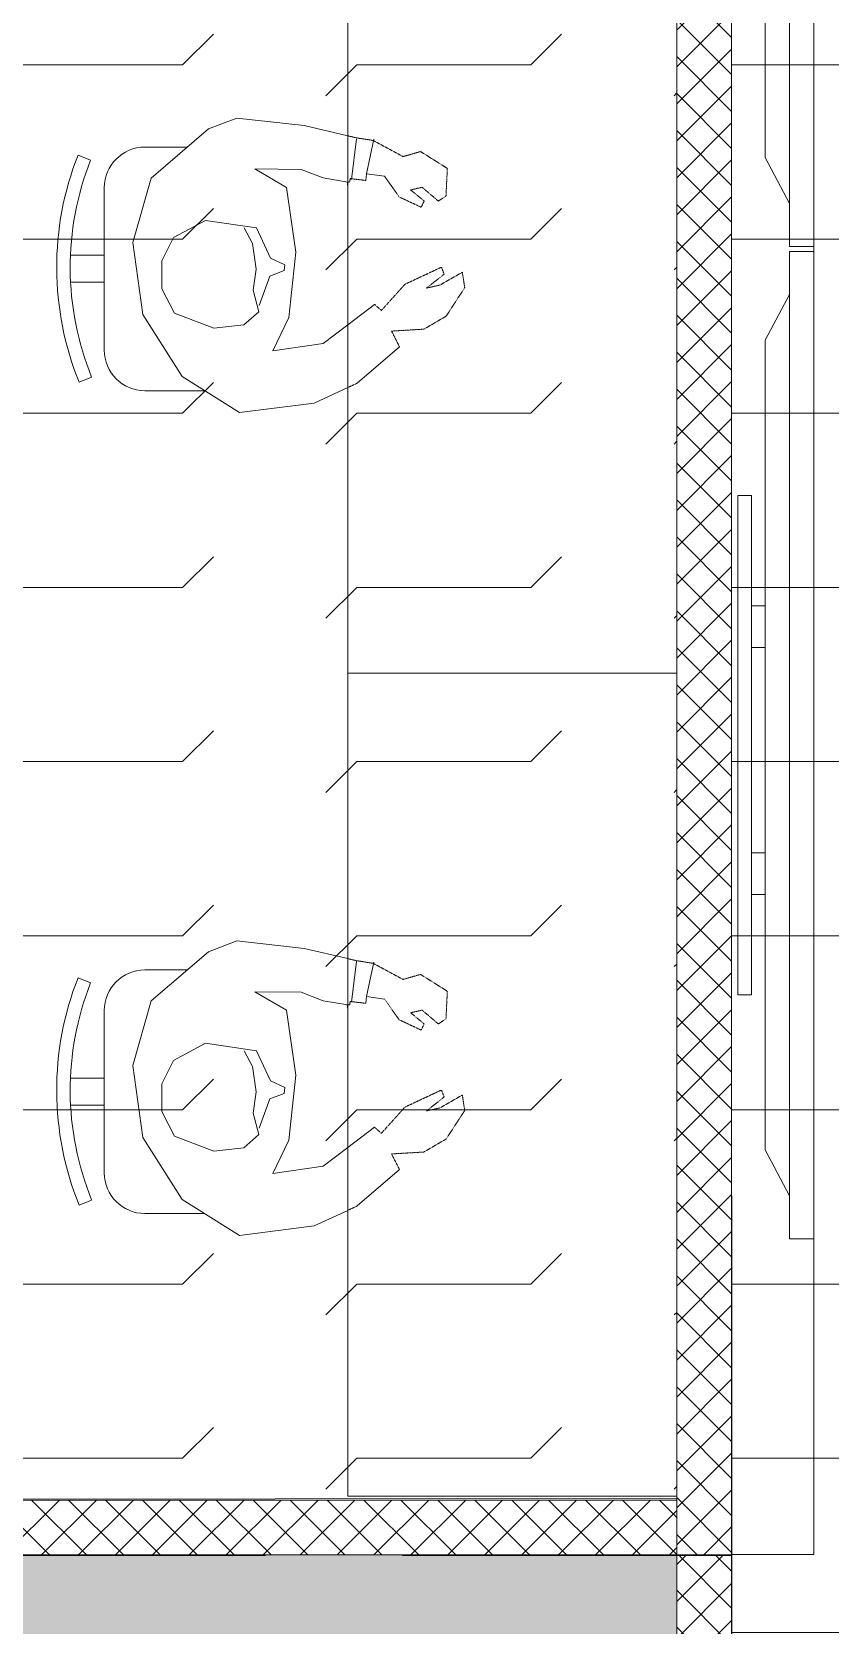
# Model space of a CAD drawing. Header units: millimetres. Extents: x 2335845 to 2509607, y 289014 to 361737.
# Drawn here: x 2390615 to 2392071, y 332884 to 335788 of the extents above; entities that cross this region are included whole.
import ezdxf

# ---------------------------------------------------------------- set-up
doc = ezdxf.new("R2010")
doc.units = ezdxf.units.MM
doc.linetypes.add('( Hidden )', pattern=[0.375, 0.25, -0.125])
doc.linetypes.add('DASHED', pattern=[0.75, 0.5, -0.25])
for name, color, linetype, lineweight in [('AR_01_PARTITION FULL HT', 2, 'Continuous', 25), ('IN-PRTN-FULL', 30, 'Continuous', 20), ('IN-PRTN-HATCH', 8, 'Continuous', 5), ('SWA- GLASS PARTITION', 8, 'Continuous', 5), ('TOA- AV', 7, 'Continuous', 9), ('TOA-FL-CPT-1', 8, 'Continuous', 5), ('TOA-FL-CPT-5', 8, 'Continuous', 5), ('TOA-FURN-MODULAR', 20, 'Continuous', 9)]:
    doc.layers.add(name, color=color, linetype=linetype, lineweight=lineweight)
doc.layers.add('FLOOR MARK', color=7, linetype='Continuous')
pattern_1 = [(0, (2309292.62, 300485.2), (0, 317.5), [317.5, -317.5]), (45, (2309610.12, 300485.2), (0, 317.5), [79.375, -290.2628, 79.375, -449.0128])]

# ---------------------------------------------------------------- blocks, each defined once
blk = doc.blocks.new('*U643')
at = {"layer": 'IN-PRTN-HATCH'}
h = blk.add_hatch(dxfattribs=at)
h.set_pattern_fill('ANSI37', color=256, scale=15)
h.set_pattern_definition([(45, (13017.28, 0), (-33.67596, 33.67596), []), (135, (13017.28, 0), (-33.67596, -33.67596), [])])
h.paths.add_polyline_path([(-99583.1, -39967.2), (-90961.9, -39967.2), (-90961.9, -39867.2), (-99583.1, -39867.2)])
at = {"layer": 'IN-PRTN-FULL', "elevation": 0}
blk.add_lwpolyline([(-99583.1, -39967.2), (-90961.9, -39967.2), (-90961.9, -39867.2), (-99583.1, -39867.2)], close=True, dxfattribs=at)
blk = doc.blocks.new('GFHTH')
at = {"layer": 'TOA-FURN-MODULAR', "color": 18, "lineweight": 15, "true_color": 0x000000}
for p, q in [((2298634.3, 302594.7, 0), (2298338.3, 302594.7, 0)), ((2298264.3, 302520.7, 0), (2298264.3, 302443.2, 0)), ((2298708.3, 302411.8, 0), (2298708.3, 302520.7, 0))]:
    blk.add_line(p, q, dxfattribs=at)
at = {"layer": 'TOA-FURN-MODULAR', "color": 18, "lineweight": 5, "true_color": 0x000000}
for p, q in [((2298438.2, 302542.4, 0), (2298320.9, 302509.4, 0)), ((2298569.7, 302524.3, 0), (2298438.2, 302542.4, 0)), ((2298320.9, 302509.4, 0), (2298231, 302404.3, 0)), ((2298682.5, 302452.8, 0), (2298569.7, 302524.3, 0)), ((2298748.3, 302348, 0), (2298682.5, 302452.8, 0)), ((2298231, 302404.3, 0), (2298211.3, 302353, 0)), ((2298211.3, 302353, 0), (2298225.1, 302230.2, 0)), ((2298730.8, 302211.9, 0), (2298748.3, 302348, 0)), ((2298303.9, 302320.2, 0), (2298305.1, 302235.6, 0)), ((2298574.7, 302257.9, 0), (2298635.5, 302287, 0)), ((2298635.5, 302287, 0), (2298622.2, 302195.2, 0)), ((2298337.9, 302262.5, 0), (2298456, 302245.2, 0)), ((2298456, 302245.2, 0), (2298574.7, 302257.9, 0)), ((2298243.7, 302150.7, 0), (2298225.1, 302230.2, 0)), ((2298305.1, 302235.6, 0), (2298320.6, 302195.2, 0)), ((2298702.6, 302150.7, 0), (2298730.8, 302211.9, 0)), ((2298328, 302150.7, 0), (2298320.6, 302195.2, 0)), ((2298588.2, 302150.7, 0), (2298622.2, 302195.2, 0)), ((2298588.2, 302150.7, 0), (2298551, 302101.8, 0)), ((2298628.3, 302056.2, 0), (2298694.6, 302133.4, 0)), ((2298312.8, 302116.4, 0), (2298325.1, 302117.6, 0)), ((2298317.3, 302083.5, 0), (2298312.8, 302116.4, 0))]:
    blk.add_line(p, q, dxfattribs=at)
at = {"layer": 'TOA-FURN-MODULAR', "color": 18, "linetype": '( Hidden )', "lineweight": 5, "ltscale": 2, "true_color": 0x000000}
for p, q in [((2298243.7, 302150.7, 0), (2298247.3, 302135.3, 0)), ((2298247.3, 302135.3, 0), (2298252.2, 302104.3, 0)), ((2298325.1, 302117.6, 0), (2298321.7, 302146.3, 0)), ((2298694.6, 302133.4, 0), (2298702.6, 302150.7, 0)), ((2298252.2, 302104.3, 0), (2298281.6, 302049.7, 0)), ((2298551, 302101.8, 0), (2298562.1, 302089.3, 0)), ((2298355.1, 302056.9, 0), (2298317.3, 302083.5, 0)), ((2298562.1, 302089.3, 0), (2298514.4, 302046.4, 0)), ((2298596.2, 302011.7, 0), (2298599.7, 302070.7, 0)), ((2298599.7, 302070.7, 0), (2298628.3, 302056.2, 0)), ((2298281.6, 302049.7, 0), (2298272.4, 302017.9, 0)), ((2298337.6, 302015, 0), (2298342.3, 302035.9, 0)), ((2298342.3, 302035.9, 0), (2298362.7, 302011.3, 0)), ((2298373.9, 302016.7, 0), (2298355.1, 302056.9, 0)), ((2298514.4, 302046.4, 0), (2298483.2, 301979.7, 0)), ((2298272.4, 302017.9, 0), (2298303.1, 301969, 0)), ((2298362.7, 301985.3, 0), (2298337.6, 302015, 0)), ((2298362.7, 302011.3, 0), (2298373.9, 302016.7, 0)), ((2298496, 301974.8, 0), (2298521.3, 302007.1, 0)), ((2298521.3, 302007.1, 0), (2298515.7, 301982.3, 0)), ((2298572.4, 301971.1, 0), (2298596.2, 302011.7, 0)), ((2298353.6, 301971.5, 0), (2298362.7, 301985.3, 0)), ((2298483.2, 301979.7, 0), (2298496, 301974.8, 0)), ((2298515.7, 301982.3, 0), (2298492.4, 301941.7, 0)), ((2298303.1, 301969, 0), (2298353.6, 301971.5, 0)), ((2298520.5, 301937.3, 0), (2298572.4, 301971.1, 0)), ((2298492.4, 301941.7, 0), (2298520.5, 301937.3, 0))]:
    blk.add_line(p, q, dxfattribs=at)
at = {"layer": 'TOA-FURN-MODULAR', "color": 18, "linetype": '( Hidden )', "lineweight": 5, "ltscale": 3, "true_color": 0x000000}
for p, q in [((2298321.7, 302146.3, 0), (2298327.8, 302146.9, 0)), ((2298327.8, 302146.9, 0), (2298328.1, 302151.4, 0))]:
    blk.add_line(p, q, dxfattribs=at)
at = {"layer": 'TOA-FURN-MODULAR', "color": 18, "lineweight": 15, "true_color": 0x000000, "elevation": 0}
for points in [[(2298461.4, 302656.8), (2298461.4, 302594.7)], [(2298510.7, 302656.8), (2298510.7, 302594.7)], [(2298278.8, 302642.5), (2298288, 302619.7)], [(2298692.9, 302640.5), (2298683.7, 302617.7)]]:
    blk.add_lwpolyline(points, dxfattribs=at)
at = {"layer": 'TOA-FURN-MODULAR', "color": 18, "lineweight": 5, "true_color": 0x000000, "elevation": 0}
for points in [[(2298411.7, 302339.3), (2298440.2, 302324.3), (2298486.6, 302317.9), (2298525.1, 302322.9), (2298564.3, 302312.9), (2298588.5, 302340), (2298594.4, 302394.7), (2298567.2, 302466.6), (2298522.4, 302489.9), (2298471.9, 302489.9), (2298429.1, 302468.5), (2298397.9, 302410.2), (2298411.6, 302316.9), (2298466.6, 302291.5), (2298478.7, 302265.1), (2298489.4, 302266.5), (2298499.4, 302292.9), (2298552.9, 302312.2)], [(2298337.9, 302262.5), (2298303.9, 302320.2)], [(2298323.1, 302143.9), (2298249.2, 302134.9)], [(2298312.8, 302116.4), (2298249.9, 302102.9)]]:
    blk.add_lwpolyline(points, dxfattribs=at)
at = {"layer": 'TOA-FURN-MODULAR', "lineweight": 0, "ltscale": 12}
blk.add_lwpolyline([(2299223.5, 302150.7), (2297723.5, 302150.7), (2297723.5, 301550.7), (2299223.5, 301550.7)], close=True, dxfattribs=at)
at = {"layer": 'TOA-FURN-MODULAR', "color": 18, "lineweight": 15, "true_color": 0x000000, "elevation": 0}
blk.add_lwpolyline([(2298328.1, 302151.4, 0.034638), (2298338.3, 302150.7), (2298588.2, 302150.7)], format="xyb", dxfattribs=at)
at = {"layer": 'TOA-FURN-MODULAR', "color": 18, "lineweight": 15, "true_color": 0x000000}
for centre, radius, start, end in [((2298483.3, 302124.3, 0), 557.1, 67.9013, 111.5427), ((2298483.3, 302124.3, 0), 532.5, 67.9013, 111.5169), ((2298338.3, 302520.7, 0), 74, 90.0006, 180.0006), ((2298634.3, 302520.7, 0), 74, 0.0006, 90.0006)]:
    blk.add_arc(centre, radius, start, end, dxfattribs=at)
blk = doc.blocks.new('A$C60412B90')
at = {"layer": 'TOA- AV', "color": 30, "true_color": 0xf8991e}
blk.add_line((256.5, 111), (986.5, 111), dxfattribs=at)
at = {"layer": 'TOA- AV', "color": 6}
for p, q in [((-37.2, 55.5), (29.9, 91)), ((1280.2, 55.5), (1213.1, 91)), ((-100, 55.5), (1343, 55.5))]:
    blk.add_line(p, q, dxfattribs=at)
at = {"layer": 'TOA- AV', "color": 30, "true_color": 0xf8991e}
for points in [[(986.5, 111), (986.5, 131), (256.5, 131), (256.5, 111)], [(403.4, 91), (464.2, 91)], [(825.1, 91), (764.2, 91)]]:
    blk.add_lwpolyline(points, dxfattribs=at)
for points in [[(403.4, 111), (464.2, 111), (464.2, 91), (403.4, 91)], [(825.1, 111), (764.2, 111), (764.2, 91), (825.1, 91)]]:
    blk.add_lwpolyline(points, close=True, dxfattribs=at)
at = {"layer": 'TOA- AV', "color": 6}
for points in [[(29.9, 91), (1213.1, 91)], [(1343, 55.5), (1343, 20), (-100, 20), (-100, 55.5)]]:
    blk.add_lwpolyline(points, dxfattribs=at)
blk = doc.blocks.new('*U875')
at = {"layer": 'IN-PRTN-HATCH'}
h = blk.add_hatch(dxfattribs=at)
h.set_pattern_fill('ANSI37', color=256, scale=15)
h.set_pattern_definition([(45, (858.39, -3e-11), (-33.67596, 33.67596), []), (135, (858.39, -3e-11), (-33.67596, -33.67596), [])])
h.paths.add_polyline_path([(-102602, -39967.2), (-100102, -39967.2), (-100102, -39867.2), (-102602, -39867.2)])
at = {"layer": 'IN-PRTN-FULL', "elevation": 0}
blk.add_lwpolyline([(-102602, -39967.2), (-100102, -39967.2), (-100102, -39867.2), (-102602, -39867.2)], close=True, dxfattribs=at)
blk = doc.blocks.new('*U877')
at = {"layer": 'IN-PRTN-HATCH'}
h = blk.add_hatch(dxfattribs=at)
h.set_pattern_fill('ANSI37', color=256, scale=15)
h.set_pattern_definition([(45, (2982.644, -3e-11), (-33.67596, 33.67596), []), (135, (2982.644, -3e-11), (-33.67596, -33.67596), [])])
h.paths.add_polyline_path([(-100402.7, -39967.2), (-100177, -39967.2), (-100177, -39867.2), (-100402.7, -39867.2)])
at = {"layer": 'IN-PRTN-FULL', "elevation": 0}
blk.add_lwpolyline([(-100402.7, -39967.2), (-100177, -39967.2), (-100177, -39867.2), (-100402.7, -39867.2)], close=True, dxfattribs=at)

msp = doc.modelspace()

# ---------------------------------------------------------------- hatches: boundary and pattern name
at = {"layer": 'TOA-FL-CPT-1', "true_color": 0xc7c8ca}
h = msp.add_hatch(dxfattribs=at)
h.set_pattern_fill('AR-PARQ1', color=9, scale=3)
h.set_pattern_definition([(90, (54538.6, -6708.4), (-914.4, 914.4), [914.4, -914.4]), (90, (54691, -6708.4), (-914.4, 914.4), [914.4, -914.4]), (90, (54843.4, -6708.4), (-914.4, 914.4), [914.4, -914.4]), (90, (54995.8, -6708.4), (-914.4, 914.4), [914.4, -914.4]), (90, (55148.2, -6708.4), (-914.4, 914.4), [914.4, -914.4]), (90, (55300.6, -6708.4), (-914.4, 914.4), [914.4, -914.4]), (90, (55453, -6708.4), (-914.4, 914.4), [914.4, -914.4]), (0, (54538.6, -5794), (914.4, -914.4), [914.4, -914.4]), (0, (54538.6, -5641.6), (914.4, -914.4), [914.4, -914.4]), (0, (54538.6, -5489.2), (914.4, -914.4), [914.4, -914.4]), (0, (54538.6, -5336.8), (914.4, -914.4), [914.4, -914.4]), (0, (54538.6, -5184.4), (914.4, -914.4), [914.4, -914.4]), (0, (54538.6, -5032), (914.4, -914.4), [914.4, -914.4]), (0, (54538.6, -4879.6), (914.4, -914.4), [914.4, -914.4])])
h.paths.add_polyline_path([(2344950.518, 323601.624), (2348044.691, 323601.624), (2348044.691, 308801.624), (2344978.375, 308801.624), (2344983.023, 307001.553), (2351045.878, 307001.608), (2351044.683, 304701.624), (2350244.683, 304670.094), (2350244.683, 294701.624), (2352811.835, 294701.622), (2352811.821, 307001.631), (2405044.683, 307005.059), (2405044.683, 327701.624), (2410595.745, 327701.624), (2410609.803, 329501.624), (2408605.34, 329501.624), (2411484.683, 335301.624), (2408440.262, 335301.624), (2406365.488, 331122.307), (2403244.678, 328001.969), (2403244.795, 325600.805), (2384290.648, 325598.809), (2384290.648, 323607.372), (2375885.176, 323603.528), (2375861.465, 325602.978), (2360226.195, 325602.091), (2360226.052, 334601.937), (2375945.229, 334602.179), (2375945.229, 331031.373), (2376972.789, 331510.903), (2389391.537, 331510.903), (2389391.537, 331810.72), (2389491.628, 331810.72), (2389491.53, 331510.903), (2391791.53, 331510.903), (2391791.531, 333010.881), (2389491.53, 333010.881), (2389491.531, 332710.861), (2389391.537, 332710.861), (2389391.54, 333010.905), (2377622.511, 333011.008), (2377622.511, 336459.845), (2386144.742, 336459.853), (2386144.683, 337701.624), (2376094.699, 337701.624), (2376094.724, 335802.062), (2362938.321, 335802.061), (2362938.326, 340629.119), (2359023.456, 340413.419), (2359023.899, 325602.053), (2352244.614, 325602.052), (2352244.655, 339888.472), (2350244.683, 339753.79), (2350259.797, 327701.624), (2351044.683, 327701.624), (2351043.518, 325401.69), (2344945.863, 325401.675)])
h.paths.add_polyline_path([(2365719.683, 323601.624), (2395044.683, 323601.624), (2395044.683, 322741.298), (2398494.622, 322751.666), (2398494.622, 323601.624), (2403544.687, 323601.624), (2403544.687, 308801.634), (2365719.683, 308801.634)], flags=16)
h.paths.add_polyline_path([(2349719.689, 323601.683), (2365719.683, 323601.683), (2365719.683, 308801.624), (2349719.689, 308801.624)], flags=16)
at = {"layer": 'TOA-FL-CPT-5'}
h = msp.add_hatch(dxfattribs=at)
h.set_pattern_fill('FLEX', color=8, scale=50)
h.set_pattern_definition(pattern_1)
edge = h.paths.add_edge_path()
edge.add_line((2391891.519, 341636.517), (2391891.647, 325701.668))
edge.add_line((2391891.647, 325701.668), (2392141.744, 325701.668))
edge.add_line((2392141.744, 325701.668), (2392141.744, 325601.668))
edge.add_line((2392141.744, 325601.668), (2393641.646, 325601.648))
edge.add_line((2393641.646, 325601.648), (2393641.646, 325702.33))
edge.add_line((2393641.646, 325702.33), (2394044.8, 325701.546))
edge.add_line((2394044.8, 325701.546), (2394044.683, 328001.738))
edge.add_line((2394044.683, 328001.738), (2403103.197, 328001.969))
edge.add_line((2403103.197, 328001.969), (2406283.172, 331181.464))
edge.add_line((2406283.172, 331181.464), (2408344.683, 335301.624))
edge.add_line((2408344.683, 335301.624), (2408344.683, 341505.727))
edge.add_arc((2392985.18, -555741.344), 897378.527, 89.019279294, 90.069828029)
h = msp.add_hatch(dxfattribs=at)
h.set_pattern_fill('FLEX', color=8, scale=50)
h.set_pattern_definition(pattern_1)
h.paths.add_polyline_path([(2386244.684, 341566.571), (2391790.858, 341637.004), (2391791.367, 333114.421), (2387394.683, 333110.925), (2387394.683, 333010.924), (2386344.683, 333010.925), (2386344.683, 333110.925), (2386244.684, 333110.925)])

# ---------------------------------------------------------------- linework, layer by layer
at = {"layer": 'FLOOR MARK', "color": 8, "linetype": 'DASHED', "ltscale": 1000}
msp.add_lwpolyline([(2376972.789, 331510.903), (2391791.529, 331510.903), (2391791.53, 333010.881), (2377622.511, 333011.008)], dxfattribs=at)
at = {"layer": 'IN-PRTN-FULL', "elevation": 0}
msp.add_lwpolyline([(2391891.533, 337618.931), (2391891.526, 333012.53), (2392041.526, 333012.53), (2392041.533, 337618.931)], close=True, dxfattribs=at)
at = {"layer": 'SWA- GLASS PARTITION'}
msp.add_lwpolyline([(2408344.683, 341505.727), (2408344.683, 335301.624), (2406283.172, 331181.464), (2403147.551, 328051.964), (2394056.748, 328051.975), (2394044.682, 325702.011), (2392041.533, 325702.009), (2386244.794, 325702.015), (2386244.8, 331410.903), (2391791.53, 331410.897), (2391791.528, 333111.723), (2386244.677, 333111.685), (2386244.687, 341512.454, -0.01232531)], format="xyb", close=True, dxfattribs=at)
at = {"layer": 'TOA-FL-CPT-1', "elevation": 0}
msp.add_lwpolyline([(2386244.684, 341566.571), (2391790.858, 341637.004), (2391791.367, 333114.421), (2387394.683, 333110.925), (2387394.683, 333010.924), (2386344.683, 333010.925), (2386344.683, 333110.925), (2386244.684, 333110.925)], close=True, dxfattribs=at)
msp.add_lwpolyline([(2391891.519, 341636.517), (2391891.647, 325701.668), (2392141.744, 325701.668), (2392141.744, 325601.668), (2393641.646, 325601.648), (2393641.646, 325702.33), (2394044.8, 325701.546), (2394044.683, 328001.738), (2403103.197, 328001.969), (2406283.172, 331181.464), (2408344.683, 335301.624), (2408344.683, 341505.727, 0.00458392), (2391891.519, 341636.517)], format="xyb", dxfattribs=at)

# ---------------------------------------------------------------- block references
at = {"layer": 'AR_01_PARTITION FULL HT', "xscale": -1, "rotation": 90.00006405399009}
msp.add_blockref('*U643', (2351924.432, 242048.896, 0), dxfattribs=at)
at = {"layer": 'AR_01_PARTITION FULL HT'}
for name, p, rotation in [('*U875', (2289189.462, 293144.64, 0), 179.9999359460098), ('*U877', (2351924.444, 433188.801, 0), 89.99993594600981)]:
    msp.add_blockref(name, p, dxfattribs=dict(at, rotation=rotation))
at = {"layer": 'TOA- AV', "color": 0, "xscale": 1.247401247401238, "yscale": 1.247401247401238, "zscale": 1.247401247401238, "rotation": 89.9999713136748}
for p in [(2392066.476, 335521.795), (2392066.476, 333712.744)]:
    msp.add_blockref('A$C60412B90', p, dxfattribs=at)
at = {"layer": 'TOA-FURN-MODULAR', "color": 1, "xscale": -1, "rotation": 89.9999999999999}
for p in [(2693342.105, 2633842.476), (2693342.086, 2632342.476)]:
    msp.add_blockref('GFHTH', p, dxfattribs=at)

doc.saveas('drawing.dxf')
